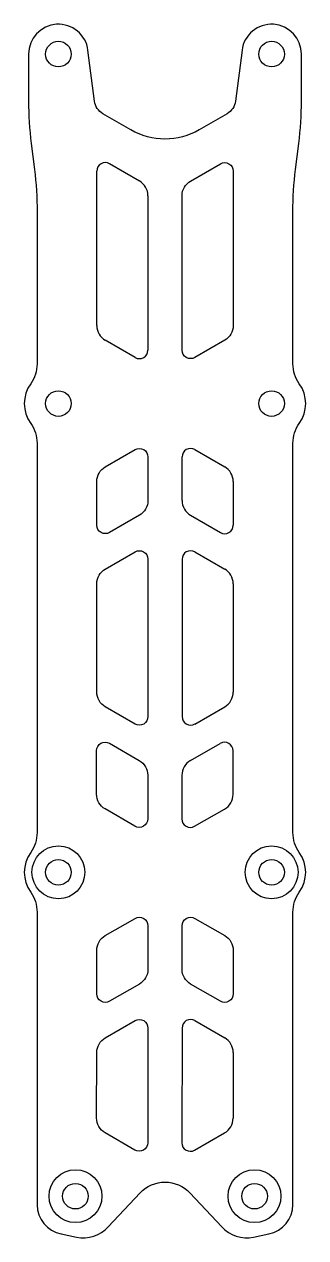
# Model space of a CAD drawing. Header units: millimetres. Extents: x -17 to 17, y -70 to 72.
import ezdxf

# ---------------------------------------------------------------- set-up
doc = ezdxf.new("R2010")
doc.units = ezdxf.units.MM
doc.layers.get('0').update_dxf_attribs({"linetype": 'CONTINUOUS'})

msp = doc.modelspace()

# ---------------------------------------------------------------- linework, layer by layer
for p, q in [((-3, 53.61), (-6.5, 55.63)), ((-8, 36.65), (-8, 54.77)), ((-2, 51.88), (-2, 33.77)), ((-3.5, 32.9), (-7, 34.92)), ((3.5, 22.1), (7, 20.08)), ((2, 16.12), (2, 21.23)), ((8, 18.35), (8, 13.23)), ((3, 14.39), (6.5, 12.37)), ((3.5, 10.1), (7, 8.08)), ((2, 9.23), (2, -9.23)), ((8, 6.35), (8, -6.35)), ((3.5, -10.1), (7, -8.08)), ((2.98, -14.39), (6.48, -12.37)), ((7.98, -18.35), (7.98, -13.24)), ((1.98, -16.12), (1.97, -21.23)), ((3.47, -22.1), (6.97, -20.08)), ((3.5, -44.9), (7, -46.92)), ((2, -45.77), (1.97, -59.23)), ((8, -48.65), (7.98, -56.35)), ((3.47, -60.1), (6.97, -58.08))]:
    msp.add_line(p, q)
for points in [[(-12.18, -69.93), (-10.36, -70.3, 0.259159), (-6.66, -69.11), (-2.92, -65.11, -0.433232), (2.92, -65.11), (6.66, -69.11, 0.259159), (10.36, -70.3), (12.18, -69.93, 0.357907), (15, -66.5), (15, -32.16, -0.156864), (15.75, -29.83, 0.321641), (15.75, -25.17, -0.156864), (15, -22.84), (15, 0), (15, 22.84, -0.15686), (15.75, 25.17, 0.321634), (15.75, 29.83, -0.15686), (15, 32.16), (15, 50.01, -0.031099), (15.31, 54.97), (15.69, 58.03, 0.031099), (16, 62.99), (16, 68.5, 0.937925), (9.03, 68.95), (8.26, 62.98, -0.23391), (7.28, 61.51), (4, 59.61, -0.267949), (-4, 59.61), (-7.28, 61.51, -0.23391), (-8.26, 62.98), (-9.03, 68.95, 0.937925), (-16, 68.5), (-16, 62.99, 0.031099), (-15.69, 58.03), (-15.31, 54.97, -0.031099), (-15, 50.01), (-15, 32.16, -0.15686), (-15.75, 29.83, 0.321634), (-15.75, 25.17, -0.15686), (-15, 22.84), (-15, 0), (-15, -22.84, -0.15686), (-15.75, -25.17, 0.321634), (-15.75, -29.83, -0.15686), (-15, -32.16), (-15, -66.5, 0.357907)], [(3, 53.61), (6.5, 55.63, -0.57735), (8, 54.77), (8, 36.65, -0.267949), (7, 34.92), (3.5, 32.9, -0.57735), (2, 33.77), (2, 51.88, -0.267949)], [(-2, 16.12, -0.267949), (-3, 14.39), (-6.5, 12.37, -0.57735), (-8, 13.23), (-8, 18.35, -0.267949), (-7, 20.08), (-3.5, 22.1, -0.57735), (-2, 21.23)], [(-7, 8.08), (-3.5, 10.1, -0.575571), (-2, 9.24), (-2, -9.23, -0.57735), (-3.5, -10.1), (-7, -8.08, -0.267949), (-8, -6.35), (-8, 6.36, -0.266626)], [(-2.03, -21.23, -0.57735), (-3.53, -22.09), (-7.03, -20.07, -0.267949), (-8.02, -18.33), (-8.02, -13.22, -0.57735), (-6.52, -12.35), (-3.02, -14.38, -0.267949), (-2.02, -16.11)], [(-3.5, -32.9, -0.57735), (-2, -33.77), (-2, -38.88, -0.267949), (-3, -40.61), (-6.5, -42.63, -0.57735), (-8, -41.77), (-8, -36.65, -0.267949), (-7, -34.92)], [(7, -34.92, -0.267949), (8, -36.65), (8, -41.77, -0.57735), (6.5, -42.63), (3, -40.61, -0.267949), (2, -38.88), (2, -33.77, -0.57735), (3.5, -32.9)], [(-7, -46.92), (-3.5, -44.9, -0.57735), (-2, -45.77), (-2.03, -59.23, -0.57735), (-3.53, -60.09), (-7.03, -58.07, -0.267949), (-8.02, -56.33), (-8, -48.65, -0.267949)]]:
    msp.add_lwpolyline(points, format="xyb", close=True)
for centre, radius in [((-12.5, 68.5), 1.5), ((12.5, 68.5), 1.5), ((-12.5, 27.5), 1.5), ((12.5, 27.5), 1.5), ((-12.5, -27.5), 3.1), ((12.5, -27.5), 3.1), ((-12.5, -27.5), 1.5), ((12.5, -27.5), 1.5), ((-10.5, -65.5), 3.1), ((10.5, -65.5), 3.1), ((-10.5, -65.5), 1.5), ((10.5, -65.5), 1.5)]:
    msp.add_circle(centre, radius)
for centre, radius, start, end in [((-7, 54.77), 1, 60, 180.0001), ((-4, 51.88), 2, -0.0001, 60), ((-6, 36.65), 2, 180.0001, 240), ((-3, 33.77), 1, 240, 359.9999), ((3, 21.23), 1, 60, 180), ((6, 18.35), 2, 0, 60), ((4, 16.12), 2, 180, 240), ((7, 13.23), 1, -120, 0), ((3, 9.23), 1, 60, 180), ((6, 6.35), 2, 0, 60), ((6, -6.35), 2, -60, 0), ((3, -9.23), 1, 180, 300), ((6.98, -13.24), 1, -0.0763, 119.9237), ((3.98, -16.12), 2, 119.9237, 179.9237), ((5.98, -18.35), 2, 299.9237, 359.9237), ((2.97, -21.23), 1, 179.9237, 299.9237), ((3, -45.77), 1, 60, 180), ((6, -48.65), 2, 0, 60), ((5.98, -56.35), 2, 299.9237, 359.9237), ((2.97, -59.23), 1, 179.9237, 299.9237)]:
    msp.add_arc(centre, radius, start, end)

doc.saveas('drawing.dxf')
